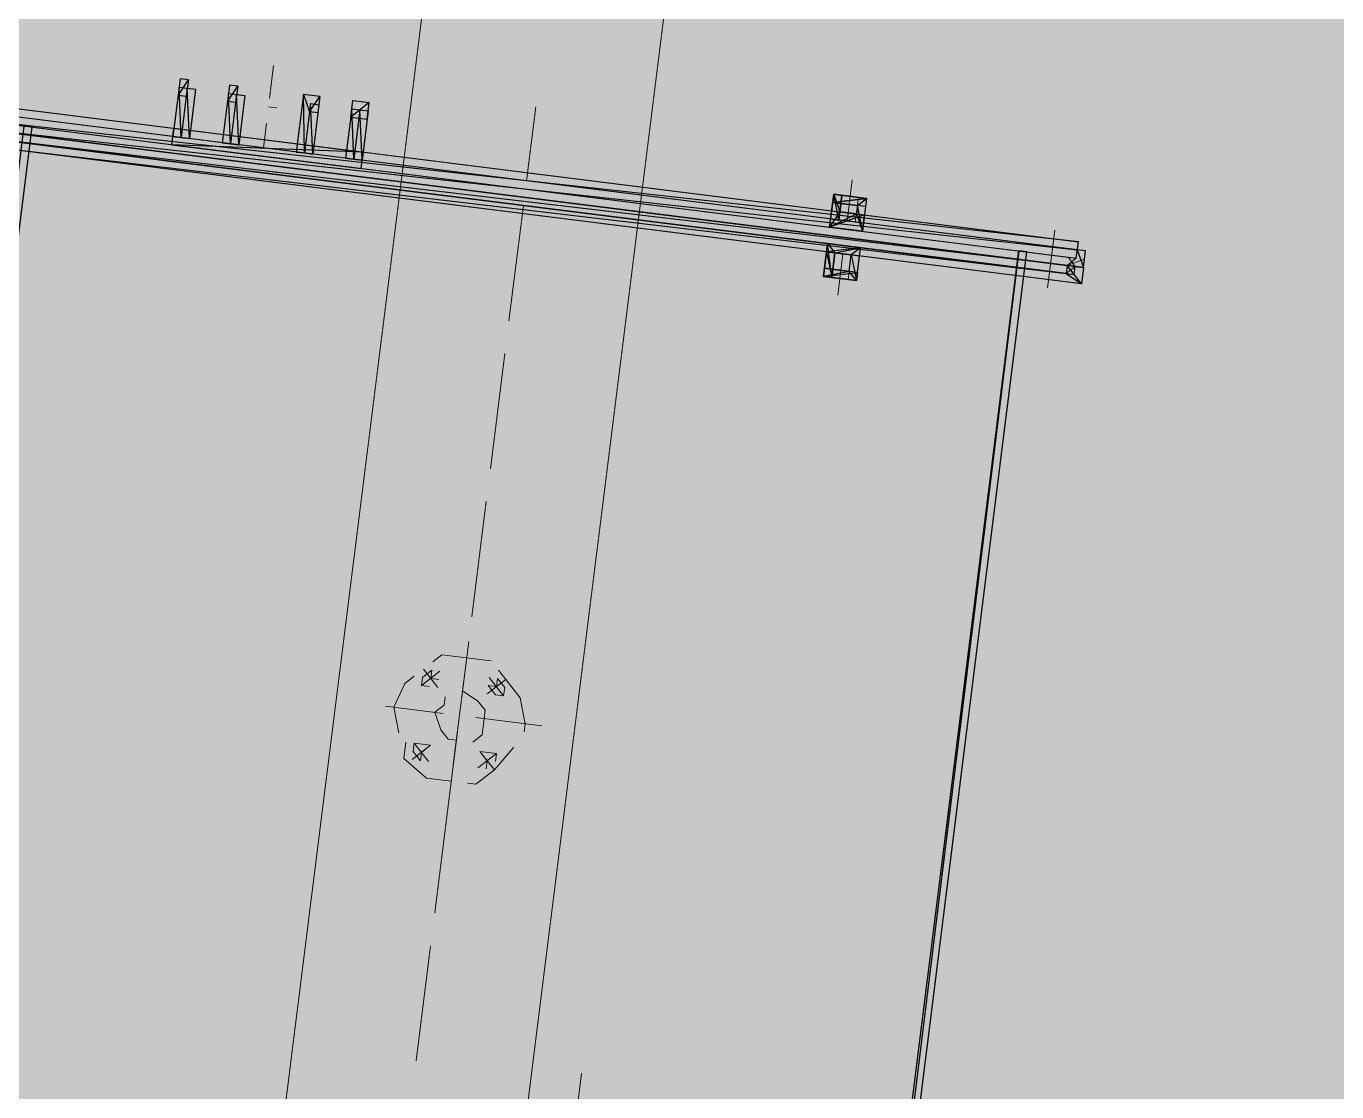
# Model space of a CAD drawing. Header units: metres. Extents: x -4 to 509425, y 7549 to 4732445.
# Drawn here: x 475987.121 to 475988.46, y 4719729.009 to 4719730.097 of the extents above; entities that cross this region are included whole.
import ezdxf

# ---------------------------------------------------------------- set-up
doc = ezdxf.new("R2010")
doc.units = ezdxf.units.M
doc.header["$LTSCALE"] = 0.01
doc.header["$MEASUREMENT"] = 0
doc.layers.get('0').update_dxf_attribs({"lineweight": 0})
doc.layers.add('_SUBESTACIÓN', color=1, linetype='Continuous')
doc.layers.add('SUBESTACION LA VID', color=253, linetype='Continuous')

# ---------------------------------------------------------------- blocks, each defined once
blk = doc.blocks.new('A$Cfff6051d')
at = {"layer": 'SUBESTACION LA VID', "transparency": 33554687}
h = blk.add_hatch(color=256, dxfattribs=at)
h.dxf.hatch_style = 2
edge = h.paths.add_edge_path()
edge.add_spline(control_points=[(475987.0619, 4719730.019), (475987.0619, 4719730.019), (475987.0682, 4719730.0011), (475987.0682, 4719730.0011), (475987.0682, 4719730.0011), (475988.196, 4719729.8768), (475988.196, 4719729.8768), (475988.196, 4719729.8768), (475987.0619, 4719730.019), (475987.0619, 4719730.019)], knot_values=[0, 0, 0, 0, 1, 1, 1, 2, 2, 2, 3, 3, 3, 3], degree=3, periodic=0)
edge = h.paths.add_edge_path()
edge.add_spline(control_points=[(475987.0682, 4719730.0011), (475987.0682, 4719730.0011), (475988.196, 4719729.8768), (475988.196, 4719729.8768), (475988.196, 4719729.8768), (475988.1939, 4719729.86), (475988.1939, 4719729.86), (475988.1939, 4719729.86), (475987.0682, 4719730.0011), (475987.0682, 4719730.0011)], knot_values=[0, 0, 0, 0, 1, 1, 1, 2, 2, 2, 3, 3, 3, 3], degree=3, periodic=0)
h = blk.add_hatch(color=256, dxfattribs=at)
h.dxf.hatch_style = 2
edge = h.paths.add_edge_path()
edge.add_spline(control_points=[(475988.2033, 4719729.8673), (475988.2033, 4719729.8673), (475988.2012, 4719729.8505), (475988.2012, 4719729.8505), (475988.2012, 4719729.8505), (475988.1949, 4719729.8684), (475988.1949, 4719729.8684), (475988.1949, 4719729.8684), (475988.2033, 4719729.8673), (475988.2033, 4719729.8673)], knot_values=[0, 0, 0, 0, 1, 1, 1, 2, 2, 2, 3, 3, 3, 3], degree=3, periodic=0)
edge = h.paths.add_edge_path()
edge.add_spline(control_points=[(475988.2012, 4719729.8505), (475988.2012, 4719729.8505), (475988.1949, 4719729.8684), (475988.1949, 4719729.8684), (475988.1949, 4719729.8684), (475987.0588, 4719729.9938), (475987.0588, 4719729.9938), (475987.0588, 4719729.9938), (475988.2012, 4719729.8505), (475988.2012, 4719729.8505)], knot_values=[0, 0, 0, 0, 1, 1, 1, 2, 2, 2, 3, 3, 3, 3], degree=3, periodic=0)
edge = h.paths.add_edge_path()
edge.add_spline(control_points=[(475988.1949, 4719729.8684), (475988.1949, 4719729.8684), (475987.0588, 4719729.9938), (475987.0588, 4719729.9938), (475987.0588, 4719729.9938), (475987.0693, 4719730.0095), (475987.0693, 4719730.0095), (475987.0693, 4719730.0095), (475988.1949, 4719729.8684), (475988.1949, 4719729.8684)], knot_values=[0, 0, 0, 0, 1, 1, 1, 2, 2, 2, 3, 3, 3, 3], degree=3, periodic=0)
h = blk.add_hatch(color=256, dxfattribs=at)
h.dxf.hatch_style = 2
edge = h.paths.add_edge_path()
edge.add_spline(control_points=[(475986.6079, 4719725.9206), (475986.6079, 4719725.9206), (475986.6163, 4719725.9196), (475986.6163, 4719725.9196), (475986.6163, 4719725.9196), (475987.1186, 4719729.9948), (475987.1186, 4719729.9948), (475987.1186, 4719729.9948), (475986.6079, 4719725.9206), (475986.6079, 4719725.9206)], knot_values=[0, 0, 0, 0, 1, 1, 1, 2, 2, 2, 3, 3, 3, 3], degree=3, periodic=0)
edge = h.paths.add_edge_path()
edge.add_spline(control_points=[(475986.6163, 4719725.9196), (475986.6163, 4719725.9196), (475987.1186, 4719729.9948), (475987.1186, 4719729.9948), (475987.1186, 4719729.9948), (475987.127, 4719729.9937), (475987.127, 4719729.9937), (475987.127, 4719729.9937), (475986.6163, 4719725.9196), (475986.6163, 4719725.9196)], knot_values=[0, 0, 0, 0, 1, 1, 1, 2, 2, 2, 3, 3, 3, 3], degree=3, periodic=0)
h = blk.add_hatch(color=256, dxfattribs=at)
h.dxf.hatch_style = 2
edge = h.paths.add_edge_path()
edge.add_spline(control_points=[(475988.2012, 4719729.8505), (475988.2012, 4719729.8505), (475988.1844, 4719729.8526), (475988.1844, 4719729.8526), (475988.1844, 4719729.8526), (475988.1991, 4719729.8337), (475988.1991, 4719729.8337), (475988.1991, 4719729.8337), (475988.2012, 4719729.8505), (475988.2012, 4719729.8505)], knot_values=[0, 0, 0, 0, 1, 1, 1, 2, 2, 2, 3, 3, 3, 3], degree=3, periodic=0)
edge = h.paths.add_edge_path()
edge.add_spline(control_points=[(475988.1844, 4719729.8526), (475988.1844, 4719729.8526), (475988.1991, 4719729.8337), (475988.1991, 4719729.8337), (475988.1991, 4719729.8337), (475988.1834, 4719729.8442), (475988.1834, 4719729.8442), (475988.1834, 4719729.8442), (475988.1844, 4719729.8526), (475988.1844, 4719729.8526)], knot_values=[0, 0, 0, 0, 1, 1, 1, 2, 2, 2, 3, 3, 3, 3], degree=3, periodic=0)
edge = h.paths.add_edge_path()
edge.add_spline(control_points=[(475988.1991, 4719729.8337), (475988.1991, 4719729.8337), (475988.1834, 4719729.8442), (475988.1834, 4719729.8442), (475988.1834, 4719729.8442), (475987.0651, 4719729.9759), (475987.0651, 4719729.9759), (475987.0651, 4719729.9759), (475988.1991, 4719729.8337), (475988.1991, 4719729.8337)], knot_values=[0, 0, 0, 0, 1, 1, 1, 2, 2, 2, 3, 3, 3, 3], degree=3, periodic=0)
edge = h.paths.add_edge_path()
edge.add_spline(control_points=[(475988.1834, 4719729.8442), (475988.1834, 4719729.8442), (475987.0651, 4719729.9759), (475987.0651, 4719729.9759), (475987.0651, 4719729.9759), (475987.0745, 4719729.9833), (475987.0745, 4719729.9833), (475987.0745, 4719729.9833), (475988.1834, 4719729.8442), (475988.1834, 4719729.8442)], knot_values=[0, 0, 0, 0, 1, 1, 1, 2, 2, 2, 3, 3, 3, 3], degree=3, periodic=0)
edge = h.paths.add_edge_path()
edge.add_spline(control_points=[(475987.0651, 4719729.9759), (475987.0651, 4719729.9759), (475987.0745, 4719729.9833), (475987.0745, 4719729.9833), (475987.0745, 4719729.9833), (475987.0672, 4719729.9927), (475987.0672, 4719729.9927), (475987.0672, 4719729.9927), (475987.0651, 4719729.9759), (475987.0651, 4719729.9759)], knot_values=[0, 0, 0, 0, 1, 1, 1, 2, 2, 2, 3, 3, 3, 3], degree=3, periodic=0)
h = blk.add_hatch(color=256, dxfattribs=at)
h.dxf.hatch_style = 2
edge = h.paths.add_edge_path()
edge.add_spline(control_points=[(475987.0672, 4719729.9927), (475987.0672, 4719729.9927), (475987.0745, 4719729.9833), (475987.0745, 4719729.9833), (475987.0745, 4719729.9833), (475988.1928, 4719729.8516), (475988.1928, 4719729.8516), (475988.1928, 4719729.8516), (475987.0672, 4719729.9927), (475987.0672, 4719729.9927)], knot_values=[0, 0, 0, 0, 1, 1, 1, 2, 2, 2, 3, 3, 3, 3], degree=3, periodic=0)
edge = h.paths.add_edge_path()
edge.add_spline(control_points=[(475987.0745, 4719729.9833), (475987.0745, 4719729.9833), (475988.1928, 4719729.8516), (475988.1928, 4719729.8516), (475988.1928, 4719729.8516), (475988.1918, 4719729.8432), (475988.1918, 4719729.8432), (475988.1918, 4719729.8432), (475987.0745, 4719729.9833), (475987.0745, 4719729.9833)], knot_values=[0, 0, 0, 0, 1, 1, 1, 2, 2, 2, 3, 3, 3, 3], degree=3, periodic=0)
h = blk.add_hatch(color=256, dxfattribs=at)
h.dxf.hatch_style = 2
edge = h.paths.add_edge_path()
edge.add_spline(control_points=[(475987.272, 4719729.9926), (475987.272, 4719729.9926), (475987.2698, 4719729.9758), (475987.2698, 4719729.9758), (475987.2698, 4719729.9758), (475987.4652, 4719729.9684), (475987.4652, 4719729.9684), (475987.4652, 4719729.9684), (475987.272, 4719729.9926), (475987.272, 4719729.9926)], knot_values=[0, 0, 0, 0, 1, 1, 1, 2, 2, 2, 3, 3, 3, 3], degree=3, periodic=0)
edge = h.paths.add_edge_path()
edge.add_spline(control_points=[(475987.2698, 4719729.9758), (475987.2698, 4719729.9758), (475987.4652, 4719729.9684), (475987.4652, 4719729.9684), (475987.4652, 4719729.9684), (475987.4631, 4719729.9516), (475987.4631, 4719729.9516), (475987.4631, 4719729.9516), (475987.2698, 4719729.9758), (475987.2698, 4719729.9758)], knot_values=[0, 0, 0, 0, 1, 1, 1, 2, 2, 2, 3, 3, 3, 3], degree=3, periodic=0)
h = blk.add_hatch(color=256, dxfattribs=at)
h.dxf.hatch_style = 2
edge = h.paths.add_edge_path()
edge.add_spline(control_points=[(475987.6243, 4719725.7932), (475987.6243, 4719725.7932), (475987.6327, 4719725.7921), (475987.6327, 4719725.7921), (475987.6327, 4719725.7921), (475988.1351, 4719729.8674), (475988.1351, 4719729.8674), (475988.1351, 4719729.8674), (475987.6243, 4719725.7932), (475987.6243, 4719725.7932)], knot_values=[0, 0, 0, 0, 1, 1, 1, 2, 2, 2, 3, 3, 3, 3], degree=3, periodic=0)
edge = h.paths.add_edge_path()
edge.add_spline(control_points=[(475987.6327, 4719725.7921), (475987.6327, 4719725.7921), (475988.1351, 4719729.8674), (475988.1351, 4719729.8674), (475988.1351, 4719729.8674), (475988.1435, 4719729.8663), (475988.1435, 4719729.8663), (475988.1435, 4719729.8663), (475987.6327, 4719725.7921), (475987.6327, 4719725.7921)], knot_values=[0, 0, 0, 0, 1, 1, 1, 2, 2, 2, 3, 3, 3, 3], degree=3, periodic=0)
at = {"layer": 'SUBESTACION LA VID', "lineweight": 15}
for p, q in [((475986.9321, 4719725.3766), (475987.5546, 4719730.3412)), ((475987.7982, 4719730.3106), (475987.6328, 4719728.9918)), ((475987.6053, 4719728.3638), (475987.6885, 4719729.0275))]:
    blk.add_line(p, q, dxfattribs=at)
at = {"layer": 'SUBESTACION LA VID', "lineweight": 0}
for p, q in [((475987.3696, 4719730.0231), (475987.3738, 4719730.0567)), ((475987.3686, 4719730.0147), (475987.377, 4719730.0136)), ((475987.6321, 4719729.939), (475987.6416, 4719730.0146)), ((475987.1228, 4719729.9601), (475987.127, 4719729.9937)), ((475987.3633, 4719729.9727), (475987.3665, 4719729.9979)), ((475987.9597, 4719729.8979), (475987.965, 4719729.9399)), ((475987.6142, 4719729.7961), (475987.629, 4719729.9138)), ((475987.63, 4719729.9222), (475987.63, 4719729.9222)), ((475987.9513, 4719729.8989), (475987.9681, 4719729.8968)), ((475987.9765, 4719729.8958), (475987.9681, 4719729.8968)), ((475988.1645, 4719729.8295), (475988.1718, 4719729.8884)), ((475987.9555, 4719729.8643), (475987.9503, 4719729.8223)), ((475988.1309, 4719729.8338), (475988.1351, 4719729.8674)), ((475988.1214, 4719729.7582), (475988.1288, 4719729.817)), ((475987.5953, 4719729.6449), (475987.61, 4719729.7625)), ((475987.6111, 4719729.7709), (475987.6111, 4719729.7709)), ((475988.1119, 4719729.6826), (475988.1193, 4719729.7414)), ((475988.1024, 4719729.607), (475988.1098, 4719729.6658)), ((475987.5931, 4719729.6281), (475987.5931, 4719729.6281)), ((475987.5763, 4719729.4937), (475987.591, 4719729.6113)), ((475988.093, 4719729.5313), (475988.1003, 4719729.5902)), ((475988.0835, 4719729.4557), (475988.0908, 4719729.5145)), ((475987.5731, 4719729.4685), (475987.5658, 4719729.4097)), ((475987.5742, 4719729.4769), (475987.5742, 4719729.4769)), ((475987.5573, 4719729.3425), (475987.5721, 4719729.4601)), ((475987.5248, 4719729.4234), (475987.5437, 4719729.4381)), ((475987.5269, 4719729.4402), (475987.5416, 4719729.4213)), ((475987.5343, 4719729.4307), (475987.5416, 4719729.4213)), ((475987.6109, 4719729.4297), (475987.592, 4719729.415)), ((475987.5941, 4719729.4318), (475987.6088, 4719729.4129)), ((475988.074, 4719729.3801), (475988.0814, 4719729.4389)), ((475987.5332, 4719729.4223), (475987.5332, 4719729.4223)), ((475987.5469, 4719729.395), (475987.4881, 4719729.4024)), ((475987.5637, 4719729.3929), (475987.5637, 4719729.3929)), ((475987.5637, 4719729.3929), (475987.5637, 4719729.3929)), ((475987.6477, 4719729.3824), (475987.5805, 4719729.3908)), ((475987.5616, 4719729.3761), (475987.5531, 4719729.3089)), ((475987.5153, 4719729.3478), (475987.5342, 4719729.3625)), ((475987.5321, 4719729.3457), (475987.5174, 4719729.3646)), ((475988.0645, 4719729.3045), (475988.0719, 4719729.3633)), ((475987.5594, 4719729.3593), (475987.5594, 4719729.3593)), ((475987.6015, 4719729.3541), (475987.5825, 4719729.3394)), ((475987.5993, 4719729.3373), (475987.5846, 4719729.3562)), ((475987.592, 4719729.3467), (475987.5993, 4719729.3373)), ((475987.5552, 4719729.3257), (475987.5552, 4719729.3257)), ((475987.5552, 4719729.3257), (475987.5552, 4719729.3257)), ((475987.5384, 4719729.1913), (475987.5531, 4719729.3089)), ((475988.055, 4719729.2289), (475988.0635, 4719729.2961)), ((475988.0456, 4719729.1533), (475988.0529, 4719729.2121)), ((475987.5363, 4719729.1745), (475987.5363, 4719729.1745)), ((475987.5194, 4719729.0401), (475987.5342, 4719729.1577)), ((475988.0361, 4719729.0777), (475988.0435, 4719729.1365)), ((475988.0277, 4719729.0105), (475988.035, 4719729.0693)), ((475987.5173, 4719729.0233), (475987.5173, 4719729.0233))]:
    blk.add_line(p, q, dxfattribs=at)
for points in [[(475987.9545, 4719729.9241), (475987.9513, 4719729.8989), (475987.9545, 4719729.9241)], [(475987.9713, 4719729.922), (475987.9681, 4719729.8968), (475987.9713, 4719729.922)], [(475987.9471, 4719729.8653), (475987.944, 4719729.8401), (475987.9471, 4719729.8653)], [(475987.9555, 4719729.8643), (475987.9471, 4719729.8653), (475987.9639, 4719729.8632)], [(475987.9639, 4719729.8632), (475987.9608, 4719729.838), (475987.9639, 4719729.8632), (475987.9723, 4719729.8622)], [(475988.1855, 4719729.861), (475988.1928, 4719729.8516), (475988.176, 4719729.8537)], [(475988.2023, 4719729.8589), (475988.1844, 4719729.8526), (475988.1939, 4719729.86)], [(475988.176, 4719729.8537), (475988.1928, 4719729.8516), (475988.1834, 4719729.8442)], [(475988.1918, 4719729.8432), (475988.1844, 4719729.8526), (475988.1928, 4719729.8516)], [(475987.5364, 4719729.4475), (475987.5458, 4719729.4549), (475987.571, 4719729.4517), (475987.5962, 4719729.4486)], [(475987.5017, 4719729.3751), (475987.4965, 4719729.4014), (475987.508, 4719729.4255), (475987.5175, 4719729.4329)], [(475987.5332, 4719729.4223), (475987.5248, 4719729.4234), (475987.5259, 4719729.4318), (475987.5353, 4719729.4391), (475987.5343, 4719729.4307), (475987.5427, 4719729.4297)], [(475987.6004, 4719729.4139), (475987.5931, 4719729.4234), (475987.6015, 4719729.4223), (475987.6025, 4719729.4307), (475987.6099, 4719729.4213), (475987.6088, 4719729.4129), (475987.6004, 4719729.4139)], [(475987.6036, 4719729.4391), (475987.6109, 4719729.4297), (475987.6256, 4719729.4108), (475987.6309, 4719729.3845), (475987.6298, 4719729.3761)], [(475987.5668, 4719729.4181), (475987.5826, 4719729.4076), (475987.5899, 4719729.3982), (475987.5889, 4719729.3898), (475987.5868, 4719729.373), (475987.5773, 4719729.3656)], [(475987.5605, 4719729.3677), (475987.5521, 4719729.3688), (475987.5448, 4719729.3782), (475987.5385, 4719729.3961), (475987.5479, 4719729.4034), (475987.549, 4719729.4118)], [(475987.5552, 4719729.3257), (475987.53, 4719729.3289), (475987.5069, 4719729.3488), (475987.509, 4719729.3656)], [(475987.5237, 4719729.3467), (475987.5164, 4719729.3562), (475987.5174, 4719729.3646), (475987.5258, 4719729.3635), (475987.5342, 4719729.3625), (475987.5248, 4719729.3551), (475987.5237, 4719729.3467)], [(475987.6193, 4719729.3604), (475987.5993, 4719729.3373), (475987.5804, 4719729.3226), (475987.572, 4719729.3236)], [(475987.5909, 4719729.3383), (475987.592, 4719729.3467), (475987.5846, 4719729.3562), (475987.593, 4719729.3551), (475987.6015, 4719729.3541), (475987.6004, 4719729.3457)]]:
    blk.add_lwpolyline(points, dxfattribs=at)
at = {"layer": 'SUBESTACION LA VID'}
for points in [[(475987.2772, 4719730.0346), (475987.2772, 4719730.0346), (475987.2793, 4719729.9832), (475987.2793, 4719729.9832), (475987.2793, 4719729.9832), (475987.2709, 4719729.9842), (475987.2709, 4719729.9842), (475987.2709, 4719729.9842), (475987.2772, 4719730.0346), (475987.2772, 4719730.0346)], [(475987.2867, 4719730.042), (475987.2867, 4719730.042), (475987.2762, 4719730.0262), (475987.2762, 4719730.0262), (475987.2762, 4719730.0262), (475987.2783, 4719730.043), (475987.2783, 4719730.043), (475987.2783, 4719730.043), (475987.2867, 4719730.042), (475987.2867, 4719730.042)], [(475987.2846, 4719730.0252), (475987.2846, 4719730.0252), (475987.2867, 4719730.042), (475987.2867, 4719730.042), (475987.2867, 4719730.042), (475987.2762, 4719730.0262), (475987.2762, 4719730.0262), (475987.2762, 4719730.0262), (475987.2846, 4719730.0252), (475987.2846, 4719730.0252)], [(475987.2856, 4719730.0336), (475987.2856, 4719730.0336), (475987.2772, 4719730.0346), (475987.2772, 4719730.0346), (475987.2772, 4719730.0346), (475987.2793, 4719729.9832), (475987.2793, 4719729.9832), (475987.2793, 4719729.9832), (475987.2856, 4719730.0336), (475987.2856, 4719730.0336)], [(475987.2856, 4719730.0336), (475987.2856, 4719730.0336), (475987.2877, 4719729.9821), (475987.2877, 4719729.9821), (475987.2877, 4719729.9821), (475987.2793, 4719729.9832), (475987.2793, 4719729.9832), (475987.2793, 4719729.9832), (475987.2856, 4719730.0336), (475987.2856, 4719730.0336)], [(475987.294, 4719730.0325), (475987.294, 4719730.0325), (475987.2856, 4719730.0336), (475987.2856, 4719730.0336), (475987.2856, 4719730.0336), (475987.2877, 4719729.9821), (475987.2877, 4719729.9821), (475987.2877, 4719729.9821), (475987.294, 4719730.0325), (475987.294, 4719730.0325)], [(475987.3371, 4719730.0357), (475987.3371, 4719730.0357), (475987.3266, 4719730.0199), (475987.3266, 4719730.0199), (475987.3266, 4719730.0199), (475987.3287, 4719730.0367), (475987.3287, 4719730.0367), (475987.3287, 4719730.0367), (475987.3371, 4719730.0357), (475987.3371, 4719730.0357)], [(475987.335, 4719730.0189), (475987.335, 4719730.0189), (475987.3371, 4719730.0357), (475987.3371, 4719730.0357), (475987.3371, 4719730.0357), (475987.3266, 4719730.0199), (475987.3266, 4719730.0199), (475987.3266, 4719730.0199), (475987.335, 4719730.0189), (475987.335, 4719730.0189)], [(475987.0619, 4719730.019), (475987.0619, 4719730.019), (475987.0682, 4719730.0011), (475987.0682, 4719730.0011), (475987.0682, 4719730.0011), (475988.196, 4719729.8768), (475988.196, 4719729.8768), (475988.196, 4719729.8768), (475987.0619, 4719730.019), (475987.0619, 4719730.019)], [(475987.3276, 4719730.0283), (475987.3276, 4719730.0283), (475987.3297, 4719729.9769), (475987.3297, 4719729.9769), (475987.3297, 4719729.9769), (475987.3213, 4719729.9779), (475987.3213, 4719729.9779), (475987.3213, 4719729.9779), (475987.3276, 4719730.0283), (475987.3276, 4719730.0283)], [(475987.336, 4719730.0273), (475987.336, 4719730.0273), (475987.3276, 4719730.0283), (475987.3276, 4719730.0283), (475987.3276, 4719730.0283), (475987.3297, 4719729.9769), (475987.3297, 4719729.9769), (475987.3297, 4719729.9769), (475987.336, 4719730.0273), (475987.336, 4719730.0273)], [(475987.336, 4719730.0273), (475987.336, 4719730.0273), (475987.3381, 4719729.9758), (475987.3381, 4719729.9758), (475987.3381, 4719729.9758), (475987.3297, 4719729.9769), (475987.3297, 4719729.9769), (475987.3297, 4719729.9769), (475987.336, 4719730.0273), (475987.336, 4719730.0273)], [(475987.3444, 4719730.0262), (475987.3444, 4719730.0262), (475987.336, 4719730.0273), (475987.336, 4719730.0273), (475987.336, 4719730.0273), (475987.3381, 4719729.9758), (475987.3381, 4719729.9758), (475987.3381, 4719729.9758), (475987.3444, 4719730.0262), (475987.3444, 4719730.0262)], [(475987.4043, 4719730.0272), (475987.4043, 4719730.0272), (475987.4053, 4719729.9674), (475987.4053, 4719729.9674), (475987.4053, 4719729.9674), (475987.3969, 4719729.9684), (475987.3969, 4719729.9684), (475987.3969, 4719729.9684), (475987.4043, 4719730.0272), (475987.4043, 4719730.0272)], [(475987.4211, 4719730.0251), (475987.4211, 4719730.0251), (475987.4106, 4719730.0094), (475987.4106, 4719730.0094), (475987.4106, 4719730.0094), (475987.4043, 4719730.0272), (475987.4043, 4719730.0272), (475987.4043, 4719730.0272), (475987.4211, 4719730.0251), (475987.4211, 4719730.0251)], [(475987.4106, 4719730.0094), (475987.4106, 4719730.0094), (475987.4043, 4719730.0272), (475987.4043, 4719730.0272), (475987.4043, 4719730.0272), (475987.4053, 4719729.9674), (475987.4053, 4719729.9674), (475987.4053, 4719729.9674), (475987.4106, 4719730.0094), (475987.4106, 4719730.0094)], [(475987.4116, 4719730.0178), (475987.4116, 4719730.0178), (475987.4137, 4719729.9663), (475987.4137, 4719729.9663), (475987.4137, 4719729.9663), (475987.4053, 4719729.9674), (475987.4053, 4719729.9674), (475987.4053, 4719729.9674), (475987.4116, 4719730.0178), (475987.4116, 4719730.0178)], [(475987.419, 4719730.0083), (475987.419, 4719730.0083), (475987.4211, 4719730.0251), (475987.4211, 4719730.0251), (475987.4211, 4719730.0251), (475987.4106, 4719730.0094), (475987.4106, 4719730.0094), (475987.4106, 4719730.0094), (475987.419, 4719730.0083), (475987.419, 4719730.0083)], [(475987.42, 4719730.0167), (475987.42, 4719730.0167), (475987.4116, 4719730.0178), (475987.4116, 4719730.0178), (475987.4116, 4719730.0178), (475987.4137, 4719729.9663), (475987.4137, 4719729.9663), (475987.4137, 4719729.9663), (475987.42, 4719730.0167), (475987.42, 4719730.0167)], [(475987.4547, 4719730.0209), (475987.4547, 4719730.0209), (475987.4526, 4719730.0041), (475987.4526, 4719730.0041), (475987.4526, 4719730.0041), (475987.4715, 4719730.0188), (475987.4715, 4719730.0188), (475987.4715, 4719730.0188), (475987.4547, 4719730.0209), (475987.4547, 4719730.0209)], [(475987.4526, 4719730.0041), (475987.4526, 4719730.0041), (475987.4715, 4719730.0188), (475987.4715, 4719730.0188), (475987.4715, 4719730.0188), (475987.4694, 4719730.002), (475987.4694, 4719730.002), (475987.4694, 4719730.002), (475987.4526, 4719730.0041), (475987.4526, 4719730.0041)], [(475988.1949, 4719729.8684), (475988.1949, 4719729.8684), (475987.0588, 4719729.9938), (475987.0588, 4719729.9938), (475987.0588, 4719729.9938), (475987.0693, 4719730.0095), (475987.0693, 4719730.0095), (475987.0693, 4719730.0095), (475988.1949, 4719729.8684), (475988.1949, 4719729.8684)], [(475987.4536, 4719730.0125), (475987.4536, 4719730.0125), (475987.4557, 4719729.9611), (475987.4557, 4719729.9611), (475987.4557, 4719729.9611), (475987.4473, 4719729.9621), (475987.4473, 4719729.9621), (475987.4473, 4719729.9621), (475987.4536, 4719730.0125), (475987.4536, 4719730.0125)], [(475987.462, 4719730.0115), (475987.462, 4719730.0115), (475987.4536, 4719730.0125), (475987.4536, 4719730.0125), (475987.4536, 4719730.0125), (475987.4557, 4719729.9611), (475987.4557, 4719729.9611), (475987.4557, 4719729.9611), (475987.462, 4719730.0115), (475987.462, 4719730.0115)], [(475987.462, 4719730.0115), (475987.462, 4719730.0115), (475987.4641, 4719729.96), (475987.4641, 4719729.96), (475987.4641, 4719729.96), (475987.4557, 4719729.9611), (475987.4557, 4719729.9611), (475987.4557, 4719729.9611), (475987.462, 4719730.0115), (475987.462, 4719730.0115)], [(475987.4704, 4719730.0104), (475987.4704, 4719730.0104), (475987.462, 4719730.0115), (475987.462, 4719730.0115), (475987.462, 4719730.0115), (475987.4641, 4719729.96), (475987.4641, 4719729.96), (475987.4641, 4719729.96), (475987.4704, 4719730.0104), (475987.4704, 4719730.0104)], [(475986.6163, 4719725.9196), (475986.6163, 4719725.9196), (475987.1186, 4719729.9948), (475987.1186, 4719729.9948), (475987.1186, 4719729.9948), (475987.127, 4719729.9937), (475987.127, 4719729.9937), (475987.127, 4719729.9937), (475986.6163, 4719725.9196), (475986.6163, 4719725.9196)], [(475988.2012, 4719729.8505), (475988.2012, 4719729.8505), (475988.1949, 4719729.8684), (475988.1949, 4719729.8684), (475988.1949, 4719729.8684), (475987.0588, 4719729.9938), (475987.0588, 4719729.9938), (475987.0588, 4719729.9938), (475988.2012, 4719729.8505), (475988.2012, 4719729.8505)], [(475987.0672, 4719729.9927), (475987.0672, 4719729.9927), (475987.0745, 4719729.9833), (475987.0745, 4719729.9833), (475987.0745, 4719729.9833), (475988.1928, 4719729.8516), (475988.1928, 4719729.8516), (475988.1928, 4719729.8516), (475987.0672, 4719729.9927), (475987.0672, 4719729.9927)], [(475987.0682, 4719730.0011), (475987.0682, 4719730.0011), (475988.196, 4719729.8768), (475988.196, 4719729.8768), (475988.196, 4719729.8768), (475988.1939, 4719729.86), (475988.1939, 4719729.86), (475988.1939, 4719729.86), (475987.0682, 4719730.0011), (475987.0682, 4719730.0011)], [(475987.272, 4719729.9926), (475987.272, 4719729.9926), (475987.2698, 4719729.9758), (475987.2698, 4719729.9758), (475987.2698, 4719729.9758), (475987.4652, 4719729.9684), (475987.4652, 4719729.9684), (475987.4652, 4719729.9684), (475987.272, 4719729.9926), (475987.272, 4719729.9926)], [(475988.1834, 4719729.8442), (475988.1834, 4719729.8442), (475987.0651, 4719729.9759), (475987.0651, 4719729.9759), (475987.0651, 4719729.9759), (475987.0745, 4719729.9833), (475987.0745, 4719729.9833), (475987.0745, 4719729.9833), (475988.1834, 4719729.8442), (475988.1834, 4719729.8442)], [(475987.0745, 4719729.9833), (475987.0745, 4719729.9833), (475988.1928, 4719729.8516), (475988.1928, 4719729.8516), (475988.1928, 4719729.8516), (475988.1918, 4719729.8432), (475988.1918, 4719729.8432), (475988.1918, 4719729.8432), (475987.0745, 4719729.9833), (475987.0745, 4719729.9833)], [(475988.1991, 4719729.8337), (475988.1991, 4719729.8337), (475988.1834, 4719729.8442), (475988.1834, 4719729.8442), (475988.1834, 4719729.8442), (475987.0651, 4719729.9759), (475987.0651, 4719729.9759), (475987.0651, 4719729.9759), (475988.1991, 4719729.8337), (475988.1991, 4719729.8337)], [(475987.2698, 4719729.9758), (475987.2698, 4719729.9758), (475987.4652, 4719729.9684), (475987.4652, 4719729.9684), (475987.4652, 4719729.9684), (475987.4631, 4719729.9516), (475987.4631, 4719729.9516), (475987.4631, 4719729.9516), (475987.2698, 4719729.9758), (475987.2698, 4719729.9758)], [(475987.9419, 4719729.8916), (475987.9419, 4719729.8916), (475987.9524, 4719729.9073), (475987.9524, 4719729.9073), (475987.9524, 4719729.9073), (475987.9461, 4719729.9252), (475987.9461, 4719729.9252), (475987.9461, 4719729.9252), (475987.9419, 4719729.8916), (475987.9419, 4719729.8916)], [(475987.9461, 4719729.9252), (475987.9461, 4719729.9252), (475987.9513, 4719729.8989), (475987.9513, 4719729.8989), (475987.9513, 4719729.8989), (475987.9429, 4719729.9), (475987.9429, 4719729.9), (475987.9429, 4719729.9), (475987.9461, 4719729.9252), (475987.9461, 4719729.9252)], [(475987.9797, 4719729.921), (475987.9797, 4719729.921), (475987.945, 4719729.9168), (475987.945, 4719729.9168), (475987.945, 4719729.9168), (475987.9461, 4719729.9252), (475987.9461, 4719729.9252), (475987.9461, 4719729.9252), (475987.9797, 4719729.921), (475987.9797, 4719729.921)], [(475987.9461, 4719729.9252), (475987.9461, 4719729.9252), (475987.945, 4719729.9168), (475987.945, 4719729.9168), (475987.945, 4719729.9168), (475987.9797, 4719729.921), (475987.9797, 4719729.921), (475987.9797, 4719729.921), (475987.9461, 4719729.9252), (475987.9461, 4719729.9252)], [(475987.9545, 4719729.9241), (475987.9545, 4719729.9241), (475987.9461, 4719729.9252), (475987.9461, 4719729.9252), (475987.9461, 4719729.9252), (475987.9513, 4719729.8989), (475987.9513, 4719729.8989), (475987.9513, 4719729.8989), (475987.9545, 4719729.9241), (475987.9545, 4719729.9241)], [(475987.9524, 4719729.9073), (475987.9524, 4719729.9073), (475987.9461, 4719729.9252), (475987.9461, 4719729.9252), (475987.9461, 4719729.9252), (475987.9545, 4719729.9241), (475987.9545, 4719729.9241), (475987.9545, 4719729.9241), (475987.9524, 4719729.9073), (475987.9524, 4719729.9073)], [(475987.9786, 4719729.9126), (475987.9786, 4719729.9126), (475987.9797, 4719729.921), (475987.9797, 4719729.921), (475987.9797, 4719729.921), (475987.945, 4719729.9168), (475987.945, 4719729.9168), (475987.945, 4719729.9168), (475987.9786, 4719729.9126), (475987.9786, 4719729.9126)], [(475987.945, 4719729.9168), (475987.945, 4719729.9168), (475987.9797, 4719729.921), (475987.9797, 4719729.921), (475987.9797, 4719729.921), (475987.9702, 4719729.9136), (475987.9702, 4719729.9136), (475987.9702, 4719729.9136), (475987.945, 4719729.9168), (475987.945, 4719729.9168)], [(475987.9702, 4719729.9136), (475987.9702, 4719729.9136), (475987.9755, 4719729.8874), (475987.9755, 4719729.8874), (475987.9755, 4719729.8874), (475987.9692, 4719729.9052), (475987.9692, 4719729.9052), (475987.9692, 4719729.9052), (475987.9702, 4719729.9136), (475987.9702, 4719729.9136)], [(475987.9797, 4719729.921), (475987.9797, 4719729.921), (475987.9702, 4719729.9136), (475987.9702, 4719729.9136), (475987.9702, 4719729.9136), (475987.9755, 4719729.8874), (475987.9755, 4719729.8874), (475987.9755, 4719729.8874), (475987.9797, 4719729.921), (475987.9797, 4719729.921)], [(475987.944, 4719729.9084), (475987.944, 4719729.9084), (475987.9419, 4719729.8916), (475987.9419, 4719729.8916), (475987.9419, 4719729.8916), (475987.9776, 4719729.9042), (475987.9776, 4719729.9042), (475987.9776, 4719729.9042), (475987.944, 4719729.9084), (475987.944, 4719729.9084)], [(475987.9692, 4719729.9052), (475987.9692, 4719729.9052), (475987.9419, 4719729.8916), (475987.9419, 4719729.8916), (475987.9419, 4719729.8916), (475987.9524, 4719729.9073), (475987.9524, 4719729.9073), (475987.9524, 4719729.9073), (475987.9692, 4719729.9052), (475987.9692, 4719729.9052)], [(475987.9755, 4719729.8874), (475987.9755, 4719729.8874), (475987.9692, 4719729.9052), (475987.9692, 4719729.9052), (475987.9692, 4719729.9052), (475987.9419, 4719729.8916), (475987.9419, 4719729.8916), (475987.9419, 4719729.8916), (475987.9755, 4719729.8874), (475987.9755, 4719729.8874)], [(475987.9419, 4719729.8916), (475987.9419, 4719729.8916), (475987.9776, 4719729.9042), (475987.9776, 4719729.9042), (475987.9776, 4719729.9042), (475987.9755, 4719729.8874), (475987.9755, 4719729.8874), (475987.9755, 4719729.8874), (475987.9419, 4719729.8916), (475987.9419, 4719729.8916)], [(475987.9398, 4719729.8748), (475987.9398, 4719729.8748), (475987.944, 4719729.8401), (475987.944, 4719729.8401), (475987.944, 4719729.8401), (475987.9356, 4719729.8412), (475987.9356, 4719729.8412), (475987.9356, 4719729.8412), (475987.9398, 4719729.8748), (475987.9398, 4719729.8748)], [(475987.9398, 4719729.8748), (475987.9398, 4719729.8748), (475987.9387, 4719729.8664), (475987.9387, 4719729.8664), (475987.9387, 4719729.8664), (475987.9734, 4719729.8706), (475987.9734, 4719729.8706), (475987.9734, 4719729.8706), (475987.9398, 4719729.8748), (475987.9398, 4719729.8748)], [(475987.9387, 4719729.8664), (475987.9387, 4719729.8664), (475987.9734, 4719729.8706), (475987.9734, 4719729.8706), (475987.9734, 4719729.8706), (475987.9723, 4719729.8622), (475987.9723, 4719729.8622), (475987.9723, 4719729.8622), (475987.9387, 4719729.8664), (475987.9387, 4719729.8664)], [(475987.9734, 4719729.8706), (475987.9734, 4719729.8706), (475987.9471, 4719729.8653), (475987.9471, 4719729.8653), (475987.9471, 4719729.8653), (475987.9398, 4719729.8748), (475987.9398, 4719729.8748), (475987.9398, 4719729.8748), (475987.9734, 4719729.8706), (475987.9734, 4719729.8706)], [(475987.9471, 4719729.8653), (475987.9471, 4719729.8653), (475987.9398, 4719729.8748), (475987.9398, 4719729.8748), (475987.9398, 4719729.8748), (475987.944, 4719729.8401), (475987.944, 4719729.8401), (475987.944, 4719729.8401), (475987.9471, 4719729.8653), (475987.9471, 4719729.8653)], [(475987.9639, 4719729.8632), (475987.9639, 4719729.8632), (475987.9734, 4719729.8706), (475987.9734, 4719729.8706), (475987.9734, 4719729.8706), (475987.9471, 4719729.8653), (475987.9471, 4719729.8653), (475987.9471, 4719729.8653), (475987.9639, 4719729.8632), (475987.9639, 4719729.8632)], [(475987.9692, 4719729.837), (475987.9692, 4719729.837), (475987.9639, 4719729.8632), (475987.9639, 4719729.8632), (475987.9639, 4719729.8632), (475987.9734, 4719729.8706), (475987.9734, 4719729.8706), (475987.9734, 4719729.8706), (475987.9692, 4719729.837), (475987.9692, 4719729.837)], [(475987.6243, 4719725.7932), (475987.6243, 4719725.7932), (475987.6327, 4719725.7921), (475987.6327, 4719725.7921), (475987.6327, 4719725.7921), (475988.1351, 4719729.8674), (475988.1351, 4719729.8674), (475988.1351, 4719729.8674), (475987.6243, 4719725.7932), (475987.6243, 4719725.7932)], [(475987.6327, 4719725.7921), (475987.6327, 4719725.7921), (475988.1351, 4719729.8674), (475988.1351, 4719729.8674), (475988.1351, 4719729.8674), (475988.1435, 4719729.8663), (475988.1435, 4719729.8663), (475988.1435, 4719729.8663), (475987.6327, 4719725.7921), (475987.6327, 4719725.7921)], [(475987.9356, 4719729.8412), (475987.9356, 4719729.8412), (475987.944, 4719729.8401), (475987.944, 4719729.8401), (475987.944, 4719729.8401), (475987.9387, 4719729.8664), (475987.9387, 4719729.8664), (475987.9387, 4719729.8664), (475987.9356, 4719729.8412), (475987.9356, 4719729.8412)], [(475987.944, 4719729.8401), (475987.944, 4719729.8401), (475987.9387, 4719729.8664), (475987.9387, 4719729.8664), (475987.9387, 4719729.8664), (475987.9471, 4719729.8653), (475987.9471, 4719729.8653), (475987.9471, 4719729.8653), (475987.944, 4719729.8401), (475987.944, 4719729.8401)], [(475987.9618, 4719729.8464), (475987.9618, 4719729.8464), (475987.9692, 4719729.837), (475987.9692, 4719729.837), (475987.9692, 4719729.837), (475987.9639, 4719729.8632), (475987.9639, 4719729.8632), (475987.9639, 4719729.8632), (475987.9618, 4719729.8464), (475987.9618, 4719729.8464)], [(475988.2033, 4719729.8673), (475988.2033, 4719729.8673), (475988.2012, 4719729.8505), (475988.2012, 4719729.8505), (475988.2012, 4719729.8505), (475988.1949, 4719729.8684), (475988.1949, 4719729.8684), (475988.1949, 4719729.8684), (475988.2033, 4719729.8673), (475988.2033, 4719729.8673)], [(475987.9702, 4719729.8454), (475987.9702, 4719729.8454), (475987.9356, 4719729.8412), (475987.9356, 4719729.8412), (475987.9356, 4719729.8412), (475987.9366, 4719729.8496), (475987.9366, 4719729.8496), (475987.9366, 4719729.8496), (475987.9702, 4719729.8454), (475987.9702, 4719729.8454)], [(475987.9366, 4719729.8496), (475987.9366, 4719729.8496), (475987.9356, 4719729.8412), (475987.9356, 4719729.8412), (475987.9356, 4719729.8412), (475987.9618, 4719729.8464), (475987.9618, 4719729.8464), (475987.9618, 4719729.8464), (475987.9366, 4719729.8496), (475987.9366, 4719729.8496)], [(475987.9356, 4719729.8412), (475987.9356, 4719729.8412), (475987.9618, 4719729.8464), (475987.9618, 4719729.8464), (475987.9618, 4719729.8464), (475987.9692, 4719729.837), (475987.9692, 4719729.837), (475987.9692, 4719729.837), (475987.9356, 4719729.8412), (475987.9356, 4719729.8412)], [(475987.9692, 4719729.837), (475987.9692, 4719729.837), (475987.9702, 4719729.8454), (475987.9702, 4719729.8454), (475987.9702, 4719729.8454), (475987.9356, 4719729.8412), (475987.9356, 4719729.8412), (475987.9356, 4719729.8412), (475987.9692, 4719729.837), (475987.9692, 4719729.837)], [(475988.1844, 4719729.8526), (475988.1844, 4719729.8526), (475988.1991, 4719729.8337), (475988.1991, 4719729.8337), (475988.1991, 4719729.8337), (475988.1834, 4719729.8442), (475988.1834, 4719729.8442), (475988.1834, 4719729.8442), (475988.1844, 4719729.8526), (475988.1844, 4719729.8526)], [(475988.2012, 4719729.8505), (475988.2012, 4719729.8505), (475988.1844, 4719729.8526), (475988.1844, 4719729.8526), (475988.1844, 4719729.8526), (475988.1991, 4719729.8337), (475988.1991, 4719729.8337), (475988.1991, 4719729.8337), (475988.2012, 4719729.8505), (475988.2012, 4719729.8505)]]:
    blk.add_open_spline(points, degree=3, knots=[0, 0, 0, 0, 1, 1, 1, 2, 2, 2, 3, 3, 3, 3], dxfattribs=at)
at = {"layer": 'SUBESTACION LA VID', "lineweight": 0}
for points in [[(475987.2772, 4719730.0346), (475987.2772, 4719730.0346), (475987.2793, 4719729.9832), (475987.2793, 4719729.9832), (475987.2793, 4719729.9832), (475987.2709, 4719729.9842), (475987.2709, 4719729.9842), (475987.2709, 4719729.9842), (475987.2772, 4719730.0346), (475987.2772, 4719730.0346)], [(475987.2867, 4719730.042), (475987.2867, 4719730.042), (475987.2762, 4719730.0262), (475987.2762, 4719730.0262), (475987.2762, 4719730.0262), (475987.2783, 4719730.043), (475987.2783, 4719730.043), (475987.2783, 4719730.043), (475987.2867, 4719730.042), (475987.2867, 4719730.042)], [(475987.2846, 4719730.0252), (475987.2846, 4719730.0252), (475987.2867, 4719730.042), (475987.2867, 4719730.042), (475987.2867, 4719730.042), (475987.2762, 4719730.0262), (475987.2762, 4719730.0262), (475987.2762, 4719730.0262), (475987.2846, 4719730.0252), (475987.2846, 4719730.0252)], [(475987.2856, 4719730.0336), (475987.2856, 4719730.0336), (475987.2772, 4719730.0346), (475987.2772, 4719730.0346), (475987.2772, 4719730.0346), (475987.2793, 4719729.9832), (475987.2793, 4719729.9832), (475987.2793, 4719729.9832), (475987.2856, 4719730.0336), (475987.2856, 4719730.0336)], [(475987.2856, 4719730.0336), (475987.2856, 4719730.0336), (475987.2877, 4719729.9821), (475987.2877, 4719729.9821), (475987.2877, 4719729.9821), (475987.2793, 4719729.9832), (475987.2793, 4719729.9832), (475987.2793, 4719729.9832), (475987.2856, 4719730.0336), (475987.2856, 4719730.0336)], [(475987.294, 4719730.0325), (475987.294, 4719730.0325), (475987.2856, 4719730.0336), (475987.2856, 4719730.0336), (475987.2856, 4719730.0336), (475987.2877, 4719729.9821), (475987.2877, 4719729.9821), (475987.2877, 4719729.9821), (475987.294, 4719730.0325), (475987.294, 4719730.0325)], [(475987.3371, 4719730.0357), (475987.3371, 4719730.0357), (475987.3266, 4719730.0199), (475987.3266, 4719730.0199), (475987.3266, 4719730.0199), (475987.3287, 4719730.0367), (475987.3287, 4719730.0367), (475987.3287, 4719730.0367), (475987.3371, 4719730.0357), (475987.3371, 4719730.0357)], [(475987.335, 4719730.0189), (475987.335, 4719730.0189), (475987.3371, 4719730.0357), (475987.3371, 4719730.0357), (475987.3371, 4719730.0357), (475987.3266, 4719730.0199), (475987.3266, 4719730.0199), (475987.3266, 4719730.0199), (475987.335, 4719730.0189), (475987.335, 4719730.0189)], [(475987.0619, 4719730.019), (475987.0619, 4719730.019), (475987.0682, 4719730.0011), (475987.0682, 4719730.0011), (475987.0682, 4719730.0011), (475988.196, 4719729.8768), (475988.196, 4719729.8768), (475988.196, 4719729.8768), (475987.0619, 4719730.019), (475987.0619, 4719730.019)], [(475987.3276, 4719730.0283), (475987.3276, 4719730.0283), (475987.3297, 4719729.9769), (475987.3297, 4719729.9769), (475987.3297, 4719729.9769), (475987.3213, 4719729.9779), (475987.3213, 4719729.9779), (475987.3213, 4719729.9779), (475987.3276, 4719730.0283), (475987.3276, 4719730.0283)], [(475987.336, 4719730.0273), (475987.336, 4719730.0273), (475987.3276, 4719730.0283), (475987.3276, 4719730.0283), (475987.3276, 4719730.0283), (475987.3297, 4719729.9769), (475987.3297, 4719729.9769), (475987.3297, 4719729.9769), (475987.336, 4719730.0273), (475987.336, 4719730.0273)], [(475987.336, 4719730.0273), (475987.336, 4719730.0273), (475987.3381, 4719729.9758), (475987.3381, 4719729.9758), (475987.3381, 4719729.9758), (475987.3297, 4719729.9769), (475987.3297, 4719729.9769), (475987.3297, 4719729.9769), (475987.336, 4719730.0273), (475987.336, 4719730.0273)], [(475987.3444, 4719730.0262), (475987.3444, 4719730.0262), (475987.336, 4719730.0273), (475987.336, 4719730.0273), (475987.336, 4719730.0273), (475987.3381, 4719729.9758), (475987.3381, 4719729.9758), (475987.3381, 4719729.9758), (475987.3444, 4719730.0262), (475987.3444, 4719730.0262)], [(475987.4043, 4719730.0272), (475987.4043, 4719730.0272), (475987.4053, 4719729.9674), (475987.4053, 4719729.9674), (475987.4053, 4719729.9674), (475987.3969, 4719729.9684), (475987.3969, 4719729.9684), (475987.3969, 4719729.9684), (475987.4043, 4719730.0272), (475987.4043, 4719730.0272)], [(475987.4211, 4719730.0251), (475987.4211, 4719730.0251), (475987.4106, 4719730.0094), (475987.4106, 4719730.0094), (475987.4106, 4719730.0094), (475987.4043, 4719730.0272), (475987.4043, 4719730.0272), (475987.4043, 4719730.0272), (475987.4211, 4719730.0251), (475987.4211, 4719730.0251)], [(475987.4106, 4719730.0094), (475987.4106, 4719730.0094), (475987.4043, 4719730.0272), (475987.4043, 4719730.0272), (475987.4043, 4719730.0272), (475987.4053, 4719729.9674), (475987.4053, 4719729.9674), (475987.4053, 4719729.9674), (475987.4106, 4719730.0094), (475987.4106, 4719730.0094)], [(475987.4116, 4719730.0178), (475987.4116, 4719730.0178), (475987.4137, 4719729.9663), (475987.4137, 4719729.9663), (475987.4137, 4719729.9663), (475987.4053, 4719729.9674), (475987.4053, 4719729.9674), (475987.4053, 4719729.9674), (475987.4116, 4719730.0178), (475987.4116, 4719730.0178)], [(475987.419, 4719730.0083), (475987.419, 4719730.0083), (475987.4211, 4719730.0251), (475987.4211, 4719730.0251), (475987.4211, 4719730.0251), (475987.4106, 4719730.0094), (475987.4106, 4719730.0094), (475987.4106, 4719730.0094), (475987.419, 4719730.0083), (475987.419, 4719730.0083)], [(475987.42, 4719730.0167), (475987.42, 4719730.0167), (475987.4116, 4719730.0178), (475987.4116, 4719730.0178), (475987.4116, 4719730.0178), (475987.4137, 4719729.9663), (475987.4137, 4719729.9663), (475987.4137, 4719729.9663), (475987.42, 4719730.0167), (475987.42, 4719730.0167)], [(475987.4547, 4719730.0209), (475987.4547, 4719730.0209), (475987.4526, 4719730.0041), (475987.4526, 4719730.0041), (475987.4526, 4719730.0041), (475987.4715, 4719730.0188), (475987.4715, 4719730.0188), (475987.4715, 4719730.0188), (475987.4547, 4719730.0209), (475987.4547, 4719730.0209)], [(475987.4526, 4719730.0041), (475987.4526, 4719730.0041), (475987.4715, 4719730.0188), (475987.4715, 4719730.0188), (475987.4715, 4719730.0188), (475987.4694, 4719730.002), (475987.4694, 4719730.002), (475987.4694, 4719730.002), (475987.4526, 4719730.0041), (475987.4526, 4719730.0041)], [(475988.1949, 4719729.8684), (475988.1949, 4719729.8684), (475987.0588, 4719729.9938), (475987.0588, 4719729.9938), (475987.0588, 4719729.9938), (475987.0693, 4719730.0095), (475987.0693, 4719730.0095), (475987.0693, 4719730.0095), (475988.1949, 4719729.8684), (475988.1949, 4719729.8684)], [(475987.4536, 4719730.0125), (475987.4536, 4719730.0125), (475987.4557, 4719729.9611), (475987.4557, 4719729.9611), (475987.4557, 4719729.9611), (475987.4473, 4719729.9621), (475987.4473, 4719729.9621), (475987.4473, 4719729.9621), (475987.4536, 4719730.0125), (475987.4536, 4719730.0125)], [(475987.462, 4719730.0115), (475987.462, 4719730.0115), (475987.4536, 4719730.0125), (475987.4536, 4719730.0125), (475987.4536, 4719730.0125), (475987.4557, 4719729.9611), (475987.4557, 4719729.9611), (475987.4557, 4719729.9611), (475987.462, 4719730.0115), (475987.462, 4719730.0115)], [(475987.462, 4719730.0115), (475987.462, 4719730.0115), (475987.4641, 4719729.96), (475987.4641, 4719729.96), (475987.4641, 4719729.96), (475987.4557, 4719729.9611), (475987.4557, 4719729.9611), (475987.4557, 4719729.9611), (475987.462, 4719730.0115), (475987.462, 4719730.0115)], [(475987.4704, 4719730.0104), (475987.4704, 4719730.0104), (475987.462, 4719730.0115), (475987.462, 4719730.0115), (475987.462, 4719730.0115), (475987.4641, 4719729.96), (475987.4641, 4719729.96), (475987.4641, 4719729.96), (475987.4704, 4719730.0104), (475987.4704, 4719730.0104)], [(475986.6163, 4719725.9196), (475986.6163, 4719725.9196), (475987.1186, 4719729.9948), (475987.1186, 4719729.9948), (475987.1186, 4719729.9948), (475987.127, 4719729.9937), (475987.127, 4719729.9937), (475987.127, 4719729.9937), (475986.6163, 4719725.9196), (475986.6163, 4719725.9196)], [(475988.2012, 4719729.8505), (475988.2012, 4719729.8505), (475988.1949, 4719729.8684), (475988.1949, 4719729.8684), (475988.1949, 4719729.8684), (475987.0588, 4719729.9938), (475987.0588, 4719729.9938), (475987.0588, 4719729.9938), (475988.2012, 4719729.8505), (475988.2012, 4719729.8505)], [(475987.0672, 4719729.9927), (475987.0672, 4719729.9927), (475987.0745, 4719729.9833), (475987.0745, 4719729.9833), (475987.0745, 4719729.9833), (475988.1928, 4719729.8516), (475988.1928, 4719729.8516), (475988.1928, 4719729.8516), (475987.0672, 4719729.9927), (475987.0672, 4719729.9927)], [(475987.0682, 4719730.0011), (475987.0682, 4719730.0011), (475988.196, 4719729.8768), (475988.196, 4719729.8768), (475988.196, 4719729.8768), (475988.1939, 4719729.86), (475988.1939, 4719729.86), (475988.1939, 4719729.86), (475987.0682, 4719730.0011), (475987.0682, 4719730.0011)], [(475987.272, 4719729.9926), (475987.272, 4719729.9926), (475987.2698, 4719729.9758), (475987.2698, 4719729.9758), (475987.2698, 4719729.9758), (475987.4652, 4719729.9684), (475987.4652, 4719729.9684), (475987.4652, 4719729.9684), (475987.272, 4719729.9926), (475987.272, 4719729.9926)], [(475988.1834, 4719729.8442), (475988.1834, 4719729.8442), (475987.0651, 4719729.9759), (475987.0651, 4719729.9759), (475987.0651, 4719729.9759), (475987.0745, 4719729.9833), (475987.0745, 4719729.9833), (475987.0745, 4719729.9833), (475988.1834, 4719729.8442), (475988.1834, 4719729.8442)], [(475987.0745, 4719729.9833), (475987.0745, 4719729.9833), (475988.1928, 4719729.8516), (475988.1928, 4719729.8516), (475988.1928, 4719729.8516), (475988.1918, 4719729.8432), (475988.1918, 4719729.8432), (475988.1918, 4719729.8432), (475987.0745, 4719729.9833), (475987.0745, 4719729.9833)], [(475988.1991, 4719729.8337), (475988.1991, 4719729.8337), (475988.1834, 4719729.8442), (475988.1834, 4719729.8442), (475988.1834, 4719729.8442), (475987.0651, 4719729.9759), (475987.0651, 4719729.9759), (475987.0651, 4719729.9759), (475988.1991, 4719729.8337), (475988.1991, 4719729.8337)], [(475987.2698, 4719729.9758), (475987.2698, 4719729.9758), (475987.4652, 4719729.9684), (475987.4652, 4719729.9684), (475987.4652, 4719729.9684), (475987.4631, 4719729.9516), (475987.4631, 4719729.9516), (475987.4631, 4719729.9516), (475987.2698, 4719729.9758), (475987.2698, 4719729.9758)], [(475987.9419, 4719729.8916), (475987.9419, 4719729.8916), (475987.9524, 4719729.9073), (475987.9524, 4719729.9073), (475987.9524, 4719729.9073), (475987.9461, 4719729.9252), (475987.9461, 4719729.9252), (475987.9461, 4719729.9252), (475987.9419, 4719729.8916), (475987.9419, 4719729.8916)], [(475987.9461, 4719729.9252), (475987.9461, 4719729.9252), (475987.9513, 4719729.8989), (475987.9513, 4719729.8989), (475987.9513, 4719729.8989), (475987.9429, 4719729.9), (475987.9429, 4719729.9), (475987.9429, 4719729.9), (475987.9461, 4719729.9252), (475987.9461, 4719729.9252)], [(475987.9797, 4719729.921), (475987.9797, 4719729.921), (475987.945, 4719729.9168), (475987.945, 4719729.9168), (475987.945, 4719729.9168), (475987.9461, 4719729.9252), (475987.9461, 4719729.9252), (475987.9461, 4719729.9252), (475987.9797, 4719729.921), (475987.9797, 4719729.921)], [(475987.9461, 4719729.9252), (475987.9461, 4719729.9252), (475987.945, 4719729.9168), (475987.945, 4719729.9168), (475987.945, 4719729.9168), (475987.9797, 4719729.921), (475987.9797, 4719729.921), (475987.9797, 4719729.921), (475987.9461, 4719729.9252), (475987.9461, 4719729.9252)], [(475987.9545, 4719729.9241), (475987.9545, 4719729.9241), (475987.9461, 4719729.9252), (475987.9461, 4719729.9252), (475987.9461, 4719729.9252), (475987.9513, 4719729.8989), (475987.9513, 4719729.8989), (475987.9513, 4719729.8989), (475987.9545, 4719729.9241), (475987.9545, 4719729.9241)], [(475987.9524, 4719729.9073), (475987.9524, 4719729.9073), (475987.9461, 4719729.9252), (475987.9461, 4719729.9252), (475987.9461, 4719729.9252), (475987.9545, 4719729.9241), (475987.9545, 4719729.9241), (475987.9545, 4719729.9241), (475987.9524, 4719729.9073), (475987.9524, 4719729.9073)], [(475987.9786, 4719729.9126), (475987.9786, 4719729.9126), (475987.9797, 4719729.921), (475987.9797, 4719729.921), (475987.9797, 4719729.921), (475987.945, 4719729.9168), (475987.945, 4719729.9168), (475987.945, 4719729.9168), (475987.9786, 4719729.9126), (475987.9786, 4719729.9126)], [(475987.945, 4719729.9168), (475987.945, 4719729.9168), (475987.9797, 4719729.921), (475987.9797, 4719729.921), (475987.9797, 4719729.921), (475987.9702, 4719729.9136), (475987.9702, 4719729.9136), (475987.9702, 4719729.9136), (475987.945, 4719729.9168), (475987.945, 4719729.9168)], [(475987.9702, 4719729.9136), (475987.9702, 4719729.9136), (475987.9755, 4719729.8874), (475987.9755, 4719729.8874), (475987.9755, 4719729.8874), (475987.9692, 4719729.9052), (475987.9692, 4719729.9052), (475987.9692, 4719729.9052), (475987.9702, 4719729.9136), (475987.9702, 4719729.9136)], [(475987.9797, 4719729.921), (475987.9797, 4719729.921), (475987.9702, 4719729.9136), (475987.9702, 4719729.9136), (475987.9702, 4719729.9136), (475987.9755, 4719729.8874), (475987.9755, 4719729.8874), (475987.9755, 4719729.8874), (475987.9797, 4719729.921), (475987.9797, 4719729.921)], [(475987.944, 4719729.9084), (475987.944, 4719729.9084), (475987.9419, 4719729.8916), (475987.9419, 4719729.8916), (475987.9419, 4719729.8916), (475987.9776, 4719729.9042), (475987.9776, 4719729.9042), (475987.9776, 4719729.9042), (475987.944, 4719729.9084), (475987.944, 4719729.9084)], [(475987.9692, 4719729.9052), (475987.9692, 4719729.9052), (475987.9419, 4719729.8916), (475987.9419, 4719729.8916), (475987.9419, 4719729.8916), (475987.9524, 4719729.9073), (475987.9524, 4719729.9073), (475987.9524, 4719729.9073), (475987.9692, 4719729.9052), (475987.9692, 4719729.9052)], [(475987.9755, 4719729.8874), (475987.9755, 4719729.8874), (475987.9692, 4719729.9052), (475987.9692, 4719729.9052), (475987.9692, 4719729.9052), (475987.9419, 4719729.8916), (475987.9419, 4719729.8916), (475987.9419, 4719729.8916), (475987.9755, 4719729.8874), (475987.9755, 4719729.8874)], [(475987.9419, 4719729.8916), (475987.9419, 4719729.8916), (475987.9776, 4719729.9042), (475987.9776, 4719729.9042), (475987.9776, 4719729.9042), (475987.9755, 4719729.8874), (475987.9755, 4719729.8874), (475987.9755, 4719729.8874), (475987.9419, 4719729.8916), (475987.9419, 4719729.8916)], [(475987.9398, 4719729.8748), (475987.9398, 4719729.8748), (475987.944, 4719729.8401), (475987.944, 4719729.8401), (475987.944, 4719729.8401), (475987.9356, 4719729.8412), (475987.9356, 4719729.8412), (475987.9356, 4719729.8412), (475987.9398, 4719729.8748), (475987.9398, 4719729.8748)], [(475987.9398, 4719729.8748), (475987.9398, 4719729.8748), (475987.9387, 4719729.8664), (475987.9387, 4719729.8664), (475987.9387, 4719729.8664), (475987.9734, 4719729.8706), (475987.9734, 4719729.8706), (475987.9734, 4719729.8706), (475987.9398, 4719729.8748), (475987.9398, 4719729.8748)], [(475987.9387, 4719729.8664), (475987.9387, 4719729.8664), (475987.9734, 4719729.8706), (475987.9734, 4719729.8706), (475987.9734, 4719729.8706), (475987.9723, 4719729.8622), (475987.9723, 4719729.8622), (475987.9723, 4719729.8622), (475987.9387, 4719729.8664), (475987.9387, 4719729.8664)], [(475987.9734, 4719729.8706), (475987.9734, 4719729.8706), (475987.9471, 4719729.8653), (475987.9471, 4719729.8653), (475987.9471, 4719729.8653), (475987.9398, 4719729.8748), (475987.9398, 4719729.8748), (475987.9398, 4719729.8748), (475987.9734, 4719729.8706), (475987.9734, 4719729.8706)], [(475987.9471, 4719729.8653), (475987.9471, 4719729.8653), (475987.9398, 4719729.8748), (475987.9398, 4719729.8748), (475987.9398, 4719729.8748), (475987.944, 4719729.8401), (475987.944, 4719729.8401), (475987.944, 4719729.8401), (475987.9471, 4719729.8653), (475987.9471, 4719729.8653)], [(475987.9639, 4719729.8632), (475987.9639, 4719729.8632), (475987.9734, 4719729.8706), (475987.9734, 4719729.8706), (475987.9734, 4719729.8706), (475987.9471, 4719729.8653), (475987.9471, 4719729.8653), (475987.9471, 4719729.8653), (475987.9639, 4719729.8632), (475987.9639, 4719729.8632)], [(475987.9692, 4719729.837), (475987.9692, 4719729.837), (475987.9639, 4719729.8632), (475987.9639, 4719729.8632), (475987.9639, 4719729.8632), (475987.9734, 4719729.8706), (475987.9734, 4719729.8706), (475987.9734, 4719729.8706), (475987.9692, 4719729.837), (475987.9692, 4719729.837)], [(475987.6243, 4719725.7932), (475987.6243, 4719725.7932), (475987.6327, 4719725.7921), (475987.6327, 4719725.7921), (475987.6327, 4719725.7921), (475988.1351, 4719729.8674), (475988.1351, 4719729.8674), (475988.1351, 4719729.8674), (475987.6243, 4719725.7932), (475987.6243, 4719725.7932)], [(475987.6327, 4719725.7921), (475987.6327, 4719725.7921), (475988.1351, 4719729.8674), (475988.1351, 4719729.8674), (475988.1351, 4719729.8674), (475988.1435, 4719729.8663), (475988.1435, 4719729.8663), (475988.1435, 4719729.8663), (475987.6327, 4719725.7921), (475987.6327, 4719725.7921)], [(475987.9356, 4719729.8412), (475987.9356, 4719729.8412), (475987.944, 4719729.8401), (475987.944, 4719729.8401), (475987.944, 4719729.8401), (475987.9387, 4719729.8664), (475987.9387, 4719729.8664), (475987.9387, 4719729.8664), (475987.9356, 4719729.8412), (475987.9356, 4719729.8412)], [(475987.944, 4719729.8401), (475987.944, 4719729.8401), (475987.9387, 4719729.8664), (475987.9387, 4719729.8664), (475987.9387, 4719729.8664), (475987.9471, 4719729.8653), (475987.9471, 4719729.8653), (475987.9471, 4719729.8653), (475987.944, 4719729.8401), (475987.944, 4719729.8401)], [(475987.9618, 4719729.8464), (475987.9618, 4719729.8464), (475987.9692, 4719729.837), (475987.9692, 4719729.837), (475987.9692, 4719729.837), (475987.9639, 4719729.8632), (475987.9639, 4719729.8632), (475987.9639, 4719729.8632), (475987.9618, 4719729.8464), (475987.9618, 4719729.8464)], [(475988.2033, 4719729.8673), (475988.2033, 4719729.8673), (475988.2012, 4719729.8505), (475988.2012, 4719729.8505), (475988.2012, 4719729.8505), (475988.1949, 4719729.8684), (475988.1949, 4719729.8684), (475988.1949, 4719729.8684), (475988.2033, 4719729.8673), (475988.2033, 4719729.8673)], [(475987.9702, 4719729.8454), (475987.9702, 4719729.8454), (475987.9356, 4719729.8412), (475987.9356, 4719729.8412), (475987.9356, 4719729.8412), (475987.9366, 4719729.8496), (475987.9366, 4719729.8496), (475987.9366, 4719729.8496), (475987.9702, 4719729.8454), (475987.9702, 4719729.8454)], [(475987.9366, 4719729.8496), (475987.9366, 4719729.8496), (475987.9356, 4719729.8412), (475987.9356, 4719729.8412), (475987.9356, 4719729.8412), (475987.9618, 4719729.8464), (475987.9618, 4719729.8464), (475987.9618, 4719729.8464), (475987.9366, 4719729.8496), (475987.9366, 4719729.8496)], [(475987.9356, 4719729.8412), (475987.9356, 4719729.8412), (475987.9618, 4719729.8464), (475987.9618, 4719729.8464), (475987.9618, 4719729.8464), (475987.9692, 4719729.837), (475987.9692, 4719729.837), (475987.9692, 4719729.837), (475987.9356, 4719729.8412), (475987.9356, 4719729.8412)], [(475987.9692, 4719729.837), (475987.9692, 4719729.837), (475987.9702, 4719729.8454), (475987.9702, 4719729.8454), (475987.9702, 4719729.8454), (475987.9356, 4719729.8412), (475987.9356, 4719729.8412), (475987.9356, 4719729.8412), (475987.9692, 4719729.837), (475987.9692, 4719729.837)], [(475988.1844, 4719729.8526), (475988.1844, 4719729.8526), (475988.1991, 4719729.8337), (475988.1991, 4719729.8337), (475988.1991, 4719729.8337), (475988.1834, 4719729.8442), (475988.1834, 4719729.8442), (475988.1834, 4719729.8442), (475988.1844, 4719729.8526), (475988.1844, 4719729.8526)], [(475988.2012, 4719729.8505), (475988.2012, 4719729.8505), (475988.1844, 4719729.8526), (475988.1844, 4719729.8526), (475988.1844, 4719729.8526), (475988.1991, 4719729.8337), (475988.1991, 4719729.8337), (475988.1991, 4719729.8337), (475988.2012, 4719729.8505), (475988.2012, 4719729.8505)]]:
    blk.add_open_spline(points, degree=3, knots=[0, 0, 0, 0, 1, 1, 1, 2, 2, 2, 3, 3, 3, 3], dxfattribs=at)

msp = doc.modelspace()

# ---------------------------------------------------------------- hatches: boundary and pattern name
at = {"layer": '_SUBESTACIÓN', "transparency": 33554559}
h = msp.add_hatch(color=1, dxfattribs=at)
h.dxf.hatch_style = 1
h.paths.add_polyline_path([(475968.6399, 4719805.825), (476089.9386, 4719790.615), (476078.1686, 4719696.74), (475956.8686, 4719711.9502)])

# ---------------------------------------------------------------- block references
at = {"linetype": 'Continuous'}
msp.add_blockref('A$Cfff6051d', (0, 0), dxfattribs=at)

doc.saveas('drawing.dxf')
